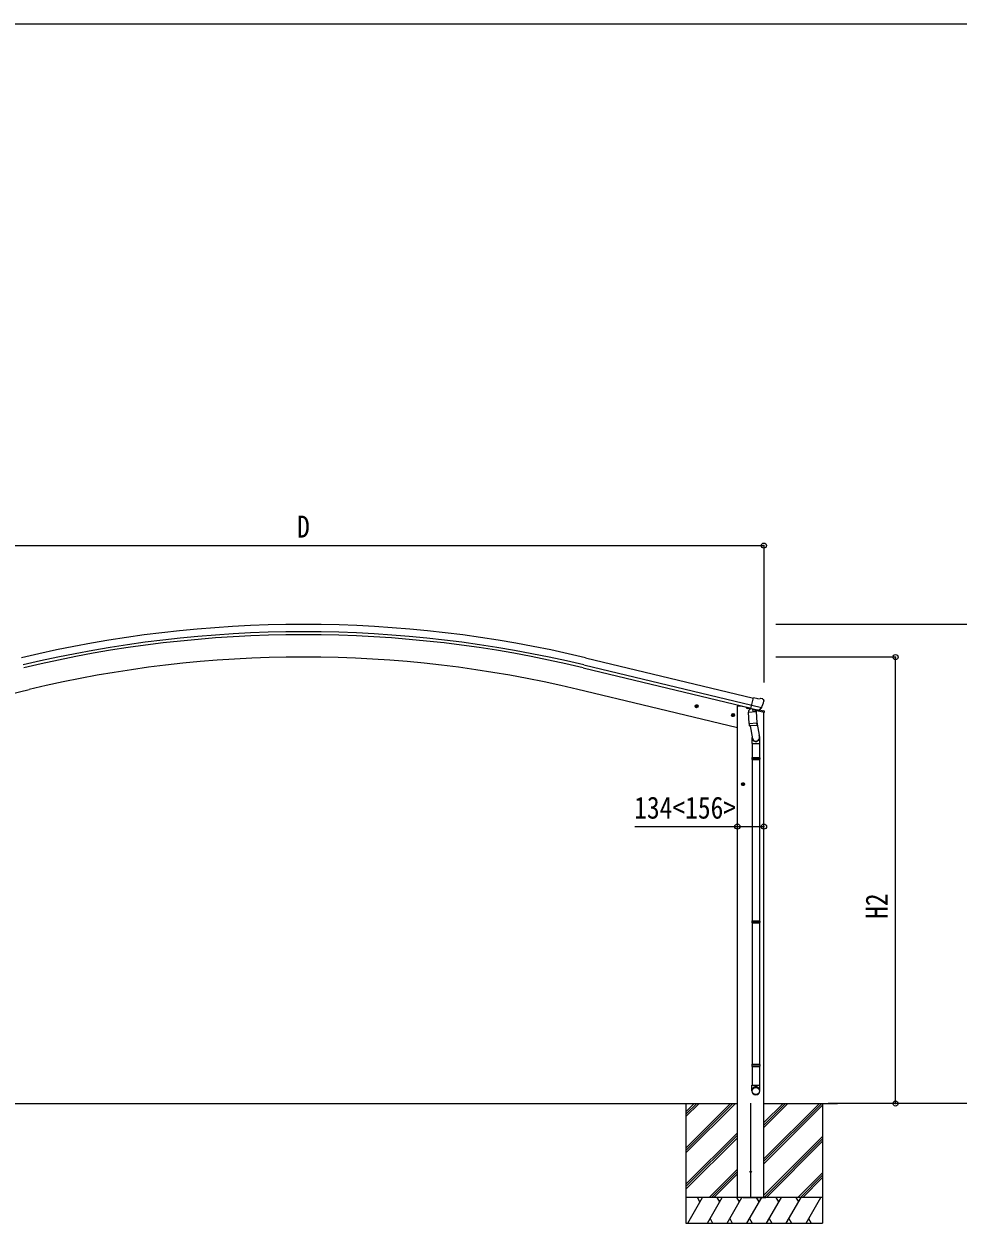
# Model space of a CAD drawing. Units: millimetres at full size, sheet at 1:30; details may follow other scales. Extents: x -8385 to 8479, y -5853 to 5787.
# Drawn here: x -5438 to 31, y -1234 to 5787 of the extents above; entities that cross this region are included whole.
import ezdxf
from ezdxf.enums import TextEntityAlignment as Align

# ---------------------------------------------------------------- set-up
doc = ezdxf.new("R2010")
doc.units = ezdxf.units.MM
doc.header["$LTSCALE"] = 30
doc.header["$PDMODE"] = 32
doc.header["$PDSIZE"] = 30
for name, color, linetype, lineweight in [('0-0_0', 7, 'Continuous', 9), ('0-1_本体', 4, 'Continuous', 9), ('0-2_部品', 7, 'Continuous', 9), ('0-8_PARTS2', 2, 'Continuous', 9), ('0-A_寸法', 6, 'Continuous', 9), ('F-0_240', 7, 'Continuous', 9)]:
    doc.layers.add(name, color=color, linetype=linetype, lineweight=lineweight)
doc.styles.add('ＭＳ ゴシック', font='')
doc.styles.get('ＭＳ ゴシック').set_extended_font_data('MS Gothic')

msp = doc.modelspace()

# ---------------------------------------------------------------- linework, layer by layer
at = {"layer": '0-0_0'}
for p, q in [((-6340.66, -534.05), (-1261.51, -534.05)), ((-1561.79, -582.65), (-1513.19, -534.04)), ((-1561.79, -534.05), (-1561.79, -1234.05)), ((-1561.79, -794.78), (-1301.06, -534.05)), ((-1561.79, -808.92), (-1286.92, -534.05)), ((-1561.79, -823.06), (-1272.78, -534.05)), ((-1561.79, -610.93), (-1484.91, -534.05)), ((-1561.79, -596.79), (-1499.05, -534.05)), ((-1105.01, -534.05), (-673.63, -534.05)), ((-1105.01, -858.5), (-780.56, -534.05)), ((-1105.01, -872.64), (-766.42, -534.05)), ((-1105.01, -674.65), (-964.41, -534.05)), ((-1105.01, -660.51), (-978.55, -534.05)), ((-1105.01, -646.36), (-992.69, -534.05)), ((-1105.01, -886.78), (-761.79, -543.56)), ((-761.79, -534.05), (-761.79, -1234.05)), ((-1561.79, -1006.91), (-1261.01, -706.13)), ((-1561.79, -1021.05), (-1261.01, -720.27)), ((-1561.79, -1035.19), (-1261.01, -734.41)), ((-1105.01, -1070.63), (-761.79, -727.41)), ((-1104.29, -1084.05), (-761.79, -741.55)), ((-1090.15, -1084.05), (-761.79, -755.69)), ((-1426.8, -1084.05), (-1261.01, -918.26)), ((-1412.66, -1084.05), (-1261.01, -932.4)), ((-1398.51, -1084.05), (-1261.01, -946.54)), ((-906.3, -1084.05), (-761.79, -939.54)), ((-892.16, -1084.05), (-761.79, -953.68)), ((-878.01, -1084.05), (-761.79, -967.83)), ((-761.79, -1084.05), (-1561.79, -1084.05)), ((-1551.5, -1234.05), (-1464.9, -1084.05)), ((-1479.9, -1110.03), (-1494.9, -1084.05)), ((-1436.03, -1234.05), (-1349.43, -1084.05)), ((-1364.43, -1110.03), (-1379.43, -1084.05)), ((-1320.56, -1234.05), (-1233.96, -1084.05)), ((-1248.96, -1110.03), (-1263.96, -1084.05)), ((-1228.79, -1084.05), (-1094.79, -1084.05)), ((-1205.09, -1234.05), (-1118.49, -1084.05)), ((-1133.49, -1110.03), (-1148.49, -1084.05)), ((-1089.62, -1234.05), (-1003.02, -1084.05)), ((-1018.02, -1110.03), (-1033.02, -1084.05)), ((-974.15, -1234.05), (-887.55, -1084.05)), ((-917.55, -1084.05), (-902.55, -1110.03)), ((-858.68, -1234.05), (-772.08, -1084.05)), ((-1561.79, -1234.05), (-761.79, -1234.05)), ((-1421.03, -1208.07), (-1406.03, -1234.05)), ((-1305.56, -1208.07), (-1290.56, -1234.05)), ((-1190.09, -1208.07), (-1175.09, -1234.05)), ((-1074.62, -1208.07), (-1059.62, -1234.05)), ((-959.15, -1208.07), (-944.15, -1234.05)), ((-843.68, -1208.07), (-828.68, -1234.05))]:
    msp.add_line(p, q, dxfattribs=at)
at = {"layer": '0-1_本体'}
for p, q in [((-2149.92, 2075.73), (-1166.68, 1839.67)), ((-2163.93, 2017.39), (-1180.69, 1781.33)), ((-2160, 2033.75), (-1176.76, 1797.7)), ((-5830.45, 1788.5), (-5407.65, 1890.01)), ((-1771.72, 1788.5), (-2194.51, 1890.01)), ((-1261.01, 1665.89), (-1771.72, 1788.5)), ((-1261.01, 1795.33), (-1241.01, 1795.33)), ((-1261.01, -1084.05), (-1261.01, 1795.33)), ((-1240.51, 1795.33), (-1207.24, 1787.34)), ((-1105.01, -1084.05), (-1105.01, 1756.19))]:
    msp.add_line(p, q, dxfattribs=at)
for radius in [7073, 7029.83, 7013, 6882]:
    msp.add_arc((-3801.08, -4801.84), radius, 76.5, 103.5, dxfattribs=at)
at = {"layer": '0-2_部品'}
for p, q in [((-1140.36, 1835.08), (-1166.29, 1841.31)), ((-1140.36, 1835.08), (-1127.1, 1837.78)), ((-1112.62, 1834.59), (-1125.8, 1837.76)), ((-1109.52, 1832.34), (-1105.66, 1826.05)), ((-1509.42, 1794.44), (-1489.98, 1789.77)), ((-1501.83, 1799.3), (-1507, 1793.85)), ((-1502.03, 1782.38), (-1497.37, 1801.83)), ((-1494.53, 1797.55), (-1501.83, 1799.3)), ((-1497.57, 1784.91), (-1492.4, 1790.35)), ((-1492.4, 1790.35), (-1494.53, 1797.55)), ((-1207.74, 1787.83), (-1207.74, 1784.67)), ((-1185.7, 1775.44), (-1203.9, 1779.81)), ((-1196.43, 1757.91), (-1150.74, 1761.1)), ((-1191.76, 1691.07), (-1196.43, 1757.91)), ((-1182.01, 1779.67), (-1195.33, 1764.36)), ((-1195.33, 1764.36), (-1194.88, 1758.01)), ((-1181.07, 1779.74), (-1182.01, 1779.67)), ((-1177.99, 1777.27), (-1179.52, 1777.64)), ((-1141.28, 1768.46), (-1177.99, 1777.27)), ((-1119.36, 1783.46), (-1176.86, 1797.27)), ((-1172.03, 1775.45), (-1171.01, 1760.84)), ((-1143.82, 1766.45), (-1169.64, 1760.01)), ((-1152.52, 1764.28), (-1152.29, 1760.99)), ((-1150.74, 1761.1), (-1146.07, 1694.26)), ((-1138.92, 1767.98), (-1146.44, 1769.79)), ((-1103.18, 1755.63), (-1145.99, 1765.91)), ((-1143.12, 1768.23), (-1143.07, 1767.49)), ((-1139.75, 1768.09), (-1141.28, 1768.46)), ((-1136.21, 1768.55), (-1119.83, 1783.04)), ((-1132.42, 1771.9), (-1105.48, 1765.44)), ((-1105.3, 1823.77), (-1105.58, 1822.62)), ((-1103.18, 1762.52), (-1103.18, 1755.63)), ((-1295.5, 1743.08), (-1276.06, 1738.41)), ((-1287.91, 1747.94), (-1293.08, 1742.5)), ((-1288.11, 1731.02), (-1283.44, 1750.47)), ((-1280.61, 1746.19), (-1287.91, 1747.94)), ((-1283.65, 1733.55), (-1278.48, 1738.99)), ((-1278.48, 1738.99), (-1280.61, 1746.19)), ((-1191.76, 1691.07), (-1146.07, 1694.26)), ((-1191.74, 1691.07), (-1190.86, 1678.37)), ((-1146.43, 1699.39), (-1131.89, 1611.52)), ((-1145.21, 1681.8), (-1146.08, 1694.26)), ((-1147.05, 1679.66), (-1188.75, 1676.74)), ((-1185.21, 1676.99), (-1172.59, 1602.19)), ((-1145.6, 1680.44), (-1145.6, 1680.44)), ((-1175.74, 1609.01), (-1175.74, 1574.36)), ((-1175.74, 1574.36), (-1129.74, 1574.36)), ((-1173.74, 1574.36), (-1173.74, 1491.7)), ((-1131.74, 1574.36), (-1131.74, 1491.7)), ((-1129.74, 1574.36), (-1129.74, 1608.71)), ((-1175.74, 1489.7), (-1174.74, 1491.7)), ((-1175.74, 1489.7), (-1129.74, 1489.7)), ((-1175.74, 1489.7), (-1175.74, 1481.7)), ((-1175.74, 1481.7), (-1129.74, 1481.7)), ((-1175.74, 1481.7), (-1174.74, 1479.7)), ((-1174.74, 1491.7), (-1130.74, 1491.7)), ((-1174.74, 1479.7), (-1130.74, 1479.7)), ((-1173.74, 1479.7), (-1173.74, 535.51)), ((-1131.74, 1479.7), (-1131.74, 535.51)), ((-1129.74, 1489.7), (-1130.74, 1491.7)), ((-1237.24, 1335.83), (-1217.24, 1335.83)), ((-1231, 1342.33), (-1234.75, 1335.83)), ((-1223.49, 1342.33), (-1231, 1342.33)), ((-1227.24, 1325.83), (-1227.24, 1345.83)), ((-1219.74, 1335.83), (-1223.49, 1342.33)), ((-1223.49, 1329.33), (-1219.74, 1335.83)), ((-1175.74, 533.51), (-1174.74, 535.51)), ((-1175.74, 533.51), (-1129.74, 533.51)), ((-1175.74, 533.51), (-1175.74, 525.51)), ((-1175.74, 525.51), (-1129.74, 525.51)), ((-1175.74, 525.51), (-1174.74, 523.51)), ((-1174.74, 535.51), (-1130.74, 535.51)), ((-1174.74, 523.51), (-1130.74, 523.51)), ((-1173.74, 523.51), (-1173.74, -304.68)), ((-1131.74, 523.51), (-1131.74, -304.68)), ((-1129.74, 533.51), (-1130.74, 535.51)), ((-1175.74, -306.68), (-1174.74, -304.68)), ((-1175.74, -306.68), (-1129.74, -306.68)), ((-1175.74, -306.68), (-1175.74, -314.68)), ((-1175.74, -314.68), (-1129.74, -314.68)), ((-1175.74, -314.68), (-1174.74, -316.68)), ((-1174.74, -304.68), (-1130.74, -304.68)), ((-1174.74, -316.68), (-1130.74, -316.68)), ((-1173.74, -316.68), (-1173.74, -426.68)), ((-1131.74, -316.68), (-1131.74, -426.68)), ((-1129.74, -306.68), (-1130.74, -304.68)), ((-1175.74, -460.82), (-1175.74, -426.68)), ((-1175.74, -426.68), (-1129.74, -426.68)), ((-1129.74, -460.82), (-1129.74, -426.68))]:
    msp.add_line(p, q, dxfattribs=at)
for points in [[(-1171.72, 1775.86), (-1181.44, 1778.19), (-1166.29, 1841.31)], [(-1507, 1793.85), (-1504.87, 1786.66), (-1497.57, 1784.91)], [(-1171.72, 1775.86), (-1171.48, 1775.71), (-1146.71, 1769.76), (-1146.44, 1769.79)], [(-1119.08, 1784.04), (-1119.67, 1783.19), (-1119.83, 1783.04)], [(-1293.08, 1742.5), (-1290.95, 1735.3), (-1283.65, 1733.55)], [(-1129.74, 1489.7), (-1129.74, 1481.7), (-1130.74, 1479.7)], [(-1234.75, 1335.83), (-1231, 1329.33), (-1223.49, 1329.33)], [(-1129.74, 533.51), (-1129.74, 525.51), (-1130.74, 523.51)], [(-1129.74, -306.68), (-1129.74, -314.68), (-1130.74, -316.68)]]:
    msp.add_lwpolyline(points, dxfattribs=at)
for centre, radius in [((-1499.7, 1792.1), 8.5), ((-1499.7, 1792.1), 7.7), ((-1499.7, 1792.1), 6.5), ((-1285.78, 1740.74), 8.5), ((-1285.78, 1740.74), 7.7), ((-1285.78, 1740.74), 6.5), ((-1227.24, 1335.83), 8.5), ((-1227.24, 1335.83), 7.7), ((-1227.24, 1335.83), 6.5)]:
    msp.add_circle(centre, radius, dxfattribs=at)
at = {"layer": '0-2_部品', "color": 4}
msp.add_circle((-1183.51, -934.05), 4.5, dxfattribs=at)
at = {"layer": '0-2_部品'}
for centre, radius, start, end in [((-1126.5, 1834.84), 3, 76.5, 101.5), ((-1113.78, 1829.73), 5, 31.5, 76.5), ((-1202.74, 1784.67), 5, 180, 256.5), ((-1179.4, 1778.12), 0.5, 221.23754, 256.5), ((-1172.63, 1775.36), 0.604, 7.79405, 79.40158), ((-1169.99, 1760.98), 1.03, 188.03431, 289.96103), ((-1144.07, 1767.42), 1, 284, 4), ((-1142.62, 1768.26), 0.5, 76.5, 184), ((-1139.64, 1768.58), 0.5, 256.5, 291.76246), ((-1302.38, 1869.87), 202.4, 334.90875, 346.5), ((-1106.18, 1762.52), 3, 0, 76.5), ((-1188.89, 1678.74), 2, 190.53157, 274), ((-1147.19, 1681.66), 2, 274, 322.59038), ((-1147.15, 1681.63), 1.95, 322.52234, 4.95983), ((-1159.74, 1608.71), 30, 0, 2.54858)]:
    msp.add_arc(centre, radius, start, end, dxfattribs=at)
for centre, major_axis, ratio, start_param, end_param in [((-1108.22, 1824.48), (1.57, -2.57), 0.99628, 0.7835347, 1.5707963), ((-1138.22, 1770.91), (0.73, -2.92), 0.997631, 5.8041905, 5.8929484), ((-1138.25, 1771.03), (-2.63, 3.16), 0.650902, 2.1145521, 2.1873627), ((-1138.19, 1770.81), (0.73, -2.92), 0.997631, 5.965759, 6.7621801), ((-1152.74, 1609.01), (-23, 0), 0.996195, 6.0000678, 10.0103449), ((-1152.74, 1609.01), (-21, 0), 0.996195, 0.3319459, 3.3482706), ((-1152.74, -459.07), (23, 0), 0.996195, 6.2831853, 9.424778), ((-1152.74, -460.82), (23, 0), 0.996195, 6.2831853, 9.424778), ((-1152.74, -460.82), (0, -23.43), 0.981806, 4.712389, 7.8539816)]:
    msp.add_ellipse(centre, major_axis=major_axis, ratio=ratio, start_param=start_param, end_param=end_param, dxfattribs=at)
msp.add_ellipse((-1152.74, -460.82), major_axis=(-21, 0), ratio=0.996195, dxfattribs=at)
at = {"layer": '0-8_PARTS2'}
msp.add_line((-1183.51, -531.55), (-1183.51, -1086.55), dxfattribs=at)
at = {"layer": '0-A_寸法'}
for p, q in [((-6497.16, 2732.85), (-1105.14, 2732.85)), ((-1105.14, 2732.85), (-1105.14, 1930.51)), ((271.44, 2271.16), (-1034.99, 2271.16)), ((-334.54, 2080.16), (-1034.99, 2080.16)), ((-334.54, -534.05), (-334.54, 2080.16)), ((-1861.01, 1087.2), (-1261.01, 1087.2)), ((-1261.01, 1087.2), (-1105.01, 1087.2)), ((-334.54, -534.05), (-728.78, -534.05)), ((271.44, -534.05), (-334.54, -534.05))]:
    msp.add_line(p, q, dxfattribs=at)
for p in [(-1105.14, 2732.85), (-334.54, 2080.16), (-1261.01, 1087.2), (-1105.01, 1087.2), (-334.54, -534.05)]:
    msp.add_point(p, dxfattribs=at)
at = {"layer": 'F-0_240', "color": 5}
msp.add_line((-8385.45, 5787.34), (8054.55, 5787.34), dxfattribs=at)

# ---------------------------------------------------------------- texts
at = {"layer": '0-A_寸法', "color": 7, "style": 'ＭＳ ゴシック', "width": 0.85}
for s, p in [('D', (-3839.15, 2740.85)), ('134<156>', (-1865.01, 1095.2))]:
    msp.add_text(s, height=129, dxfattribs=at).set_placement(p, align=Align.BOTTOM_LEFT)
msp.add_text('H2', height=129, rotation=90, dxfattribs=at).set_placement((-342.54, 547.05), align=Align.BOTTOM_LEFT)

doc.saveas('drawing.dxf')
